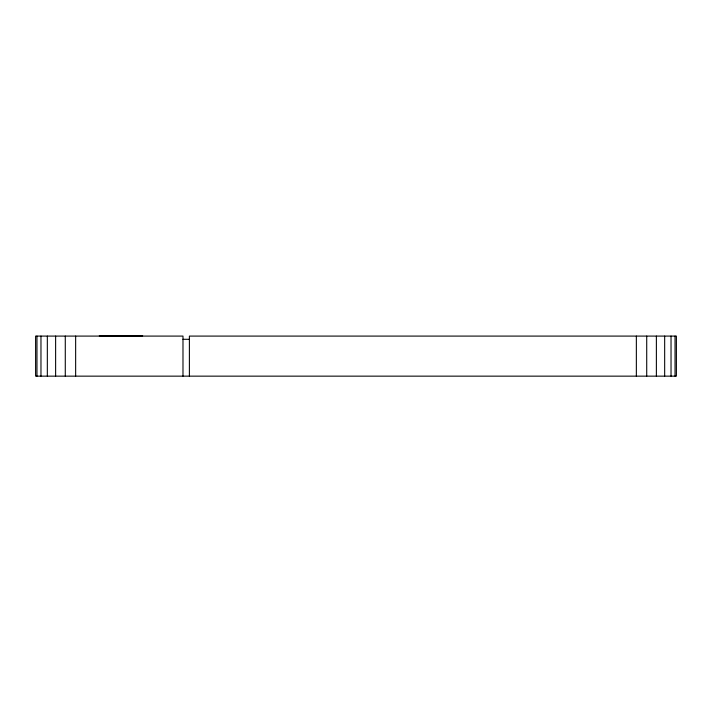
<?xml version="1.0" encoding="UTF-8"?>
<svg xmlns="http://www.w3.org/2000/svg" width="712" height="712" viewBox="0 0 712 712"><rect width="100%" height="100%" fill="white"/><g stroke="black" fill="none" stroke-linecap="round" stroke-linejoin="round"><path stroke-width="1.07" d="M99.279 335.85L142.676 335.85M182.984 339.295L189.392 339.295M675.038 336.091L675.038 376.15M671.033 336.091L671.033 376.15M664.67 336.091L664.67 376.15M656.375 336.091L656.375 376.15M646.718 336.091L646.718 376.15M636.35 336.091L636.35 376.15M189.392 376.15L189.392 336.091L676.4 336.091L676.4 376.15L35.6 376.15L35.6 336.091L182.984 336.091L182.984 376.15M75.65 336.091L75.65 376.15M65.281 336.091L65.281 376.15M55.625 336.091L55.625 376.15M47.33 336.091L47.33 376.15M40.967 336.091L40.967 376.15M36.962 336.091L36.962 376.15"/></g></svg>
